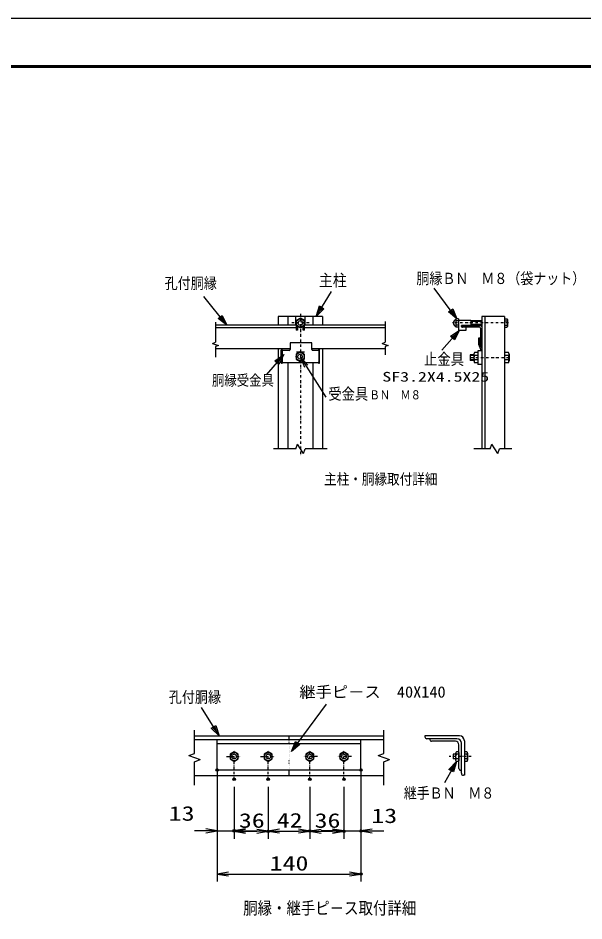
# Model space of a CAD drawing. Units: millimetres, scale not verified. Extents: x -4455 to 4455, y -3150 to 3150.
# Drawn here: x 426 to 2668, y -427 to 3150 of the extents above; entities that cross this region are included whole.
import ezdxf
from ezdxf.enums import TextEntityAlignment as Align

# ---------------------------------------------------------------- set-up
doc = ezdxf.new("R2010")
doc.units = ezdxf.units.MM
doc.header["$LTSCALE"] = 20
doc.header["$PDMODE"] = 32
doc.header["$PDSIZE"] = 10
doc.linetypes.add('USER2', pattern=[1.01, 0.5, -0.25, 0.01, -0.25])
doc.linetypes.add('USER3', pattern=[0.26, 0.01, -0.25])
for name, color, linetype, lineweight in [('0-0_1', 7, 'Continuous', 25), ('0-1_2', 7, 'Continuous', 25), ('0-2_0', 7, 'Continuous', 25), ('0-5_EXTCNT-LMEC0', 4, 'Continuous', 25), ('0-6_WAKU', 7, 'Continuous', 25)]:
    doc.layers.add(name, color=color, linetype=linetype, lineweight=lineweight)
doc.layers.add('0-4_DEFPOINTS', color=7, linetype='Continuous')
doc.styles.add('ＭＳ ゴシック', font='')
doc.styles.get('ＭＳ ゴシック').set_extended_font_data('MS Gothic')

# ---------------------------------------------------------------- blocks, each defined once
blk = doc.blocks.new('C10')
at = {"layer": '0-0_1', "color": 4}
blk.add_line((116624.1, 104388.2), (114811.1, 106684), dxfattribs=at)
blk.add_lwpolyline([(116268.3, 105177.6), (116624.1, 104388.2), (115938.7, 104917.3)], close=True, dxfattribs=at)
blk.add_lwpolyline([(116185.9, 105112.5), (116363.8, 104717.8), (116021.1, 104982.3)], dxfattribs=at)
blk = doc.blocks.new('C11')
at = {"layer": '0-0_1', "color": 4}
blk.add_line((123707.5, 105095.7), (124907.8, 107079.9), dxfattribs=at)
blk.add_lwpolyline([(124322, 105705.7), (123707.5, 105095.7), (123962.6, 105923.1)], close=True, dxfattribs=at)
blk.add_lwpolyline([(124232.1, 105760.1), (123924.9, 105455.1), (124052.5, 105868.8)], dxfattribs=at)
blk = doc.blocks.new('C12')
at = {"layer": '0-0_1', "color": 4}
blk.add_line((135061, 104010.5), (133661.3, 102411.8), dxfattribs=at)
blk.add_lwpolyline([(134349.7, 103516.8), (135061, 104010.5), (134665.7, 103240.2)], close=True, dxfattribs=at)
blk.add_lwpolyline([(134428.7, 103447.7), (134784.4, 103694.5), (134586.7, 103309.3)], dxfattribs=at)
blk = doc.blocks.new('C13')
at = {"layer": '0-0_1', "color": 4}
blk.add_line((134851.1, 104894.6), (133050.8, 107334.7), dxfattribs=at)
blk.add_lwpolyline([(134521.3, 105695.2), (134851.1, 104894.6), (134183.4, 105445.9)], close=True, dxfattribs=at)
blk.add_lwpolyline([(134436.8, 105632.9), (134601.7, 105232.6), (134267.9, 105508.2)], dxfattribs=at)
blk = doc.blocks.new('DARROWS')
at = {"layer": '0-2_0', "color": 2}
blk.add_line((0, 0), (-19.982, 0), dxfattribs=at)
blk.add_lwpolyline([(-20, -3.333), (0, 0), (-20, 3.333)], dxfattribs=at)

msp = doc.modelspace()

# ---------------------------------------------------------------- linework, layer by layer
at = {"layer": '0-0_1'}
for p, q in [((1632.56, 1968.07), (1456.48, 1968.07)), ((1456.48, 1968.07), (1456.48, 1932.7)), ((1495.05, 1968.07), (1495.05, 1932.7)), ((1525.9, 1932.7), (1525.9, 1968.07)), ((1563.15, 1932.7), (1563.15, 1968.07)), ((1594, 1968.07), (1594, 1932.7)), ((1632.56, 1968.07), (1632.56, 1932.7)), ((2353.56, 1968.07), (2263.56, 1968.07)), ((2263.56, 1968.07), (2263.56, 1443.08)), ((2275.56, 1968.07), (2275.56, 1443.08)), ((2353.56, 1968.07), (2353.56, 1443.08)), ((1528.4, 1932.7), (1208.57, 1932.7)), ((1528.4, 1951.2), (1528.4, 1913.81)), ((1528.4, 1932.58), (1544.52, 1923.27)), ((1544.52, 1923.27), (1560.65, 1932.58)), ((1560.65, 1913.81), (1560.65, 1951.2)), ((1880.48, 1932.7), (1560.65, 1932.7)), ((2219.36, 1951.99), (2171.13, 1951.99)), ((2183.19, 1927.88), (2183.19, 1931.9)), ((2219.35, 1931.9), (2183.19, 1931.9)), ((2219.36, 1951.99), (2219.35, 1931.9)), ((1528.4, 1922.91), (1208.57, 1922.91)), ((1533.4, 1913.81), (1528.4, 1913.81)), ((1533.4, 1929.69), (1533.4, 1913.81)), ((1555.65, 1913.81), (1555.65, 1929.69)), ((1560.65, 1913.81), (1555.65, 1913.81)), ((1880.48, 1922.91), (1560.65, 1922.91)), ((2259.54, 1930.89), (2183.19, 1930.89)), ((2254.52, 1924.86), (2186.2, 1924.86)), ((2201.27, 1913.81), (2201.27, 1924.86)), ((2257.53, 1921.85), (2257.53, 1853.53)), ((2249.5, 1881.66), (2249.5, 1858.34)), ((2255.53, 1881.66), (2249.5, 1881.66)), ((2255.53, 1881.66), (2255.52, 1859.56)), ((1503.63, 1840.12), (1208.57, 1840.12)), ((1456.48, 1840.12), (1456.48, 1443.08)), ((1543.57, 1827.13), (1527.45, 1817.82)), ((1559.7, 1817.82), (1543.57, 1827.13)), ((1880.48, 1840.12), (1590.04, 1840.12)), ((1632.56, 1840.12), (1632.56, 1443.08)), ((2246.94, 1824.46), (2234.67, 1824.46)), ((2246.94, 1831.13), (2246.94, 1777.79)), ((2263.56, 1831.13), (2246.94, 1831.13)), ((2249.5, 1858.34), (2260.95, 1831.13)), ((2255.53, 1859.56), (2263.56, 1840.46)), ((2263.56, 1850.52), (2260.55, 1850.52)), ((2368.53, 1824.46), (2353.6, 1824.46)), ((1527.45, 1799.2), (1543.57, 1789.89)), ((1543.57, 1789.89), (1559.7, 1799.2)), ((2217.61, 1815.13), (2217.6, 1793.79)), ((2232.27, 1793.79), (2217.6, 1793.79)), ((2232.27, 1815.13), (2217.61, 1815.13)), ((2232.27, 1818.79), (2232.27, 1790.13)), ((2246.94, 1813.13), (2234.67, 1813.13)), ((2246.94, 1795.79), (2234.67, 1795.79)), ((2368.52, 1813.13), (2353.6, 1813.13)), ((2368.53, 1795.79), (2353.6, 1795.79)), ((2370.93, 1818.8), (2370.93, 1790.12)), ((1495.05, 1785.39), (1495.05, 1443.08)), ((1594, 1785.39), (1594, 1443.08)), ((2246.94, 1784.46), (2234.67, 1784.46)), ((2263.56, 1777.79), (2246.94, 1777.79)), ((2368.57, 1784.46), (2353.6, 1784.46)), ((1124.56, 306.37), (1874.56, 306.37)), ((1124.56, 291.37), (1874.56, 291.37)), ((1214.56, 171.37), (1214.56, 291.37)), ((1499.56, 291.37), (1499.56, 306.37)), ((1784.56, 171.37), (1784.56, 291.37)), ((1214.56, 276.37), (1784.56, 276.37)), ((2159.57, 233.18), (2149.34, 233.18)), ((2172.46, 242.49), (2162.57, 242.49)), ((2172.46, 233.18), (2162.57, 233.18)), ((2204.25, 242.49), (2194.09, 242.49)), ((2204.09, 233.18), (2194.09, 233.18)), ((2207.16, 237.88), (2207.16, 209.94)), ((2159.57, 214.56), (2149.34, 214.56)), ((2172.46, 214.56), (2162.57, 214.56)), ((2172.46, 205.25), (2162.57, 205.25)), ((2204.2, 214.56), (2194.09, 214.56)), ((2204.13, 205.24), (2194.09, 205.24)), ((1124.56, 148.87), (1874.56, 148.87)), ((1214.56, 171.37), (1784.56, 171.37)), ((1214.56, 171.37), (1214.56, 141.37)), ((1499.56, 148.87), (1499.56, 171.37)), ((1784.56, 171.37), (1784.56, 141.37))]:
    msp.add_line(p, q, dxfattribs=at)
at = {"layer": '0-0_1', "color": 4, "linetype": 'USER2'}
for p, q in [((1544.52, 1978.01), (1544.52, 1417.61)), ((1578.76, 1941.89), (1510.81, 1941.89)), ((2368.94, 1941.95), (2145.68, 1941.94)), ((2370.93, 1804.46), (2214.64, 1804.46)), ((1282.06, 133.87), (1282.06, 253.87)), ((1417.06, 133.87), (1417.06, 253.87)), ((1582.06, 133.87), (1582.06, 253.87)), ((1717.06, 133.87), (1717.06, 253.87)), ((1252.06, 223.87), (1312.06, 223.87)), ((1387.06, 223.87), (1447.06, 223.87)), ((1612.06, 223.87), (1552.06, 223.87)), ((1747.06, 223.87), (1687.06, 223.87)), ((2221.29, 223.87), (2134.47, 223.87))]:
    msp.add_line(p, q, dxfattribs=at)
at = {"layer": '0-0_1', "color": 4}
for p, q in [((1208.57, 1944.86), (1208.57, 1880.76)), ((1880.48, 1947.74), (1880.48, 1876.76)), ((1196.82, 1861.22), (1208.57, 1865.5)), ((1868.73, 1861.22), (1880.48, 1865.5)), ((1880.48, 1872.48), (1880.48, 1865.5)), ((1880.48, 1848.4), (1880.48, 1816.14)), ((2232.27, 1812.99), (2217.6, 1812.99)), ((2232.27, 1795.93), (2217.6, 1795.93)), ((1525.9, 1443.08), (1437.86, 1443.08)), ((1525.9, 1443.08), (1532.68, 1461.7)), ((1556.37, 1424.45), (1532.68, 1461.7)), ((1556.37, 1424.45), (1563.15, 1443.08)), ((1651.19, 1443.08), (1563.15, 1443.08)), ((2295.68, 1443.08), (2231.69, 1443.08)), ((2295.68, 1443.08), (2302.45, 1461.7)), ((2326.14, 1424.45), (2302.45, 1461.7)), ((2326.14, 1424.45), (2332.92, 1443.08)), ((2382.25, 1443.08), (2332.92, 1443.08)), ((1509.28, 244.11), (1647.81, 431.49)), ((1222.57, 306.37), (1153.3, 418.84)), ((1124.56, 236.5), (1124.56, 328.87)), ((1874.56, 236.5), (1874.56, 328.87)), ((1102.06, 228.31), (1124.56, 236.5)), ((1102.06, 228.31), (1147.06, 211.93)), ((1852.06, 228.31), (1874.56, 236.5)), ((1852.06, 228.31), (1897.06, 211.93)), ((1124.56, 203.74), (1147.06, 211.93)), ((1124.56, 111.37), (1124.56, 203.74)), ((1874.56, 203.74), (1897.06, 211.93)), ((1874.56, 111.37), (1874.56, 203.74)), ((2162.57, 205.25), (2115.23, 119.99)), ((1214.56, 141.37), (1214.56, -241.13)), ((1214.56, 141.37), (1214.56, -91.13)), ((1784.56, 141.37), (1784.56, -241.13)), ((1784.56, 141.37), (1784.56, -91.13))]:
    msp.add_line(p, q, dxfattribs=at)
at = {"layer": '0-0_1', "color": 4, "linetype": 'USER3'}
msp.add_line((1499.56, 171.37), (1499.56, 291.37), dxfattribs=at)
at = {"layer": '0-0_1'}
for points in [[(1560.65, 1951.2), (1544.52, 1960.52), (1528.4, 1951.2)], [(2171.13, 1925.87), (2171.13, 1913.81), (2201.27, 1913.81)]]:
    msp.add_lwpolyline(points, dxfattribs=at)
at = {"layer": '0-0_1', "color": 4}
for points in [[(1196.82, 1861.22), (1220.31, 1852.67), (1208.57, 1848.4)], [(1868.73, 1861.22), (1892.23, 1852.67), (1880.48, 1848.4)], [(1205.01, 344.88), (1211.55, 324.25), (1196.07, 339.38)], [(1538.47, 274.76), (1521.76, 260.99), (1530.02, 281)], [(2137.59, 171.07), (2152.37, 186.89), (2146.77, 165.98)]]:
    msp.add_lwpolyline(points, dxfattribs=at)
for points in [[(1209.48, 347.64), (1222.57, 306.37), (1191.6, 336.62)], [(1542.69, 271.64), (1509.28, 244.11), (1525.8, 284.12)], [(2133, 173.62), (2162.57, 205.25), (2151.36, 163.43)]]:
    msp.add_lwpolyline(points, close=True, dxfattribs=at)
at = {"layer": '0-0_1'}
for points in [[(1298.18, 233.18), (1282.06, 242.49), (1265.93, 233.18), (1265.93, 214.56), (1282.06, 205.24), (1298.18, 214.56)], [(1433.18, 233.18), (1417.06, 242.49), (1400.93, 233.18), (1400.93, 214.56), (1417.06, 205.24), (1433.18, 214.56)], [(1598.18, 233.18), (1582.06, 242.49), (1565.93, 233.18), (1565.93, 214.56), (1582.06, 205.24), (1598.18, 214.56)], [(1733.18, 233.18), (1717.06, 242.49), (1700.93, 233.18), (1700.93, 214.56), (1717.06, 205.24), (1733.18, 214.56)]]:
    msp.add_lwpolyline(points, close=True, dxfattribs=at)
for centre, radius in [((1544.52, 1941.89), 16.13), ((1544.52, 1941.89), 9.31), ((1543.57, 1808.51), 16.13), ((1543.57, 1808.51), 9.31), ((1282.06, 223.87), 16.13), ((1282.06, 223.87), 9.31), ((1417.06, 223.87), 16.13), ((1417.06, 223.87), 9.31), ((1582.06, 223.87), 16.13), ((1582.06, 223.87), 9.31), ((1717.06, 223.87), 16.13), ((1717.06, 223.87), 9.31)]:
    msp.add_circle(centre, radius, dxfattribs=at)
for centre, radius, start, end in [((2165.97, 1941.68), 15.29, 113.49934, 245.97135), ((2186.2, 1927.88), 3.01, 180.01749, 270), ((2254.52, 1921.85), 3.01, 0, 90), ((2259.54, 1926.87), 4.02, 0, 90), ((2239.98, 1818.81), 7.75, 133.23149, 226.94679), ((2260.55, 1853.5), 3.01, 179.99992, 270), ((2363.22, 1818.81), 7.75, 313.05395, 46.76926), ((2249.22, 1804.41), 16.94, 149.07794, 210.64148), ((2240.47, 1790.09), 8.14, 135.46316, 224.1324), ((2353.98, 1804.41), 16.94, 329.3584, 30.92194), ((2362.73, 1790.09), 8.14, 315.86685, 44.53607), ((2164.79, 277.07), 17.58, 0, 90), ((2174.56, 286.83), 19.54, 0, 90), ((2158.53, 270.81), 13.93, 0, 90), ((2175.57, 223.77), 15.99, 144.11156, 215.34194), ((2164.84, 209.98), 5.21, 116.37906, 244.40222), ((2165.31, 237.92), 5.52, 120.9258, 239.92639), ((2191.15, 223.77), 15.99, 324.65771, 35.88809), ((2201.88, 209.98), 5.21, 295.59689, 63.62006), ((2201.41, 237.92), 5.52, 300.07333, 59.07392)]:
    msp.add_arc(centre, radius, start, end, dxfattribs=at)
at = {"layer": '0-1_2'}
for p, q in [((2159.88, 1955.86), (2161.12, 1958.02)), ((2159.88, 1955.86), (2159.88, 1928.02)), ((2171.13, 1949.98), (2161.01, 1949.98)), ((2171.13, 1958.02), (2161.12, 1958.02)), ((2171.13, 1933.91), (2161.12, 1933.91)), ((2171.13, 1958.02), (2171.13, 1925.87)), ((2171.13, 1949.98), (2171.13, 1933.91)), ((2263.56, 1949.98), (2219.35, 1949.98)), ((2263.56, 1933.91), (2219.35, 1933.91)), ((2353.56, 1958.02), (2353.56, 1925.74)), ((2353.56, 1958.02), (2363.61, 1958.02)), ((2353.56, 1949.95), (2363.61, 1949.95)), ((2353.56, 1933.81), (2363.61, 1933.81)), ((2364.86, 1955.86), (2363.61, 1958.02)), ((2364.86, 1955.86), (2364.86, 1927.9)), ((2159.88, 1928.02), (2161.12, 1925.87)), ((2171.13, 1925.87), (2161.12, 1925.87)), ((2353.56, 1925.74), (2363.61, 1925.74)), ((2364.86, 1927.9), (2363.61, 1925.74)), ((2353.6, 1817.36), (2353.6, 1791.54)), ((2164.79, 294.65), (2045.62, 294.65)), ((2057.92, 294.03), (2057.92, 290.94)), ((2194.09, 286.83), (2194.09, 150.08)), ((2158.53, 284.74), (2064.11, 284.74)), ((2172.46, 176.39), (2172.46, 270.81)), ((2182.37, 157.9), (2182.37, 277.07)), ((2149.34, 233.18), (2149.34, 214.56)), ((2159.57, 237.84), (2159.57, 209.9)), ((2172.47, 239.99), (2172.47, 207.74)), ((2194.09, 239.99), (2194.09, 207.74)), ((2181.75, 170.19), (2178.66, 170.19)), ((2194.09, 150.08), (2190.18, 150.08))]:
    msp.add_line(p, q, dxfattribs=at)
at = {"layer": '0-1_2', "color": 4}
for p, q in [((2263.56, 1948.38), (2219.35, 1948.38)), ((2263.56, 1935.51), (2219.35, 1935.52))]:
    msp.add_line(p, q, dxfattribs=at)
at = {"layer": '0-1_2'}
msp.add_lwpolyline([(2174.56, 306.37), (2037.8, 306.37), (2037.8, 302.46)], dxfattribs=at)
for centre, radius, start, end in [((2174.41, 1955.86), 14.61, 179.99992, 203.62862), ((2174.41, 1928.02), 14.53, 156.03488, 179.99992), ((2188.87, 1942.19), 28.93, 164.30701, 196.61107), ((2338.24, 1941.88), 26.62, 342.35559, 17.65405), ((2350.27, 1955.86), 14.59, 336.1131, 0), ((2350.27, 1927.9), 14.59, 0, 23.88546), ((2045.62, 302.46), 7.81, 179.99992, 270), ((2064.11, 290.94), 6.19, 179.99992, 270), ((2178.66, 176.39), 6.19, 179.99992, 270), ((2190.18, 157.9), 7.81, 179.99992, 270)]:
    msp.add_arc(centre, radius, start, end, dxfattribs=at)
at = {"layer": '0-2_0'}
for p, q in [((1503.63, 1863.45), (1503.63, 1836.33)), ((1468.61, 1784.25), (1468.61, 1834.65)), ((1471.34, 1836.65), (1470.61, 1836.65)), ((1470.61, 1836.65), (1471.34, 1836.65)), ((1471.81, 1831.33), (1471.81, 1787.39)), ((1473.34, 1833.33), (1473.34, 1834.65)), ((1500.63, 1833.33), (1473.81, 1833.33)), ((1528.79, 1827.88), (1560.6, 1827.88)), ((1528.79, 1827.88), (1528.79, 1827.83)), ((1528.79, 1827.83), (1560.6, 1827.83)), ((1560.6, 1827.88), (1560.6, 1827.83)), ((1615.68, 1833.33), (1593.04, 1833.33)), ((1615.68, 1833.28), (1615.68, 1833.33)), ((1615.71, 1833.33), (1615.71, 1834.65)), ((1617.23, 1831.33), (1617.23, 1787.39)), ((1618.44, 1836.65), (1617.71, 1836.65)), ((1617.71, 1836.65), (1618.44, 1836.65)), ((1620.44, 1784.25), (1620.44, 1834.65)), ((1527.45, 1817.82), (1527.45, 1799.2)), ((1559.7, 1817.82), (1559.7, 1799.2)), ((1470.59, 1782.54), (1471.34, 1782.54)), ((1473.34, 1784.54), (1473.34, 1785.39)), ((1615.71, 1784.54), (1615.71, 1785.39)), ((1618.46, 1782.54), (1617.71, 1782.54))]:
    msp.add_line(p, q, dxfattribs=at)
at = {"layer": '0-2_0', "color": 1}
for p, q in [((1214.56, 141.37), (1214.56, -100.14)), ((1214.56, 141.37), (1214.56, -271.13)), ((1784.56, 141.37), (1784.56, -100.36)), ((1784.56, 141.37), (1784.56, -271.13)), ((1282.06, 103.87), (1282.06, -100.14)), ((1282.06, 103.87), (1282.06, -101.71)), ((1417.06, 103.87), (1417.06, -101.71)), ((1417.06, 103.87), (1417.06, -100.71)), ((1582.06, 103.87), (1582.06, -100.71)), ((1582.06, 103.87), (1582.06, -101.71)), ((1717.06, 103.87), (1717.06, -101.71)), ((1717.06, 103.87), (1717.06, -100.36))]:
    msp.add_line(p, q, dxfattribs=at)
at = {"layer": '0-2_0', "color": 2}
for p, q in [((1169.56, -70.14), (1124.56, -70.14)), ((1214.56, -70.14), (1282.06, -70.14)), ((1327.06, -70.14), (1372.06, -70.14)), ((1462.06, -70.71), (1537.06, -70.71)), ((1672.06, -70.36), (1627.06, -70.36)), ((1717.06, -70.36), (1784.56, -70.36)), ((1829.56, -70.36), (1874.56, -70.36)), ((1327.06, -71.71), (1372.06, -71.71)), ((1627.06, -71.71), (1672.06, -71.71)), ((1259.56, -241.13), (1739.56, -241.13))]:
    msp.add_line(p, q, dxfattribs=at)
at = {"layer": '0-2_0'}
for points in [[(1590.04, 1836.33), (1590.04, 1863.45), (1503.63, 1863.45)], [(1473.81, 1785.39), (1615.68, 1785.39), (1615.68, 1785.44)]]:
    msp.add_lwpolyline(points, dxfattribs=at)
for centre, radius, start, end in [((1470.61, 1834.65), 2, 90, 180), ((1471.34, 1834.65), 2, 0, 90), ((1473.81, 1831.33), 2, 90, 180), ((1500.63, 1836.33), 3, 270, 0), ((1593.04, 1836.33), 3, 180, 270), ((1615.23, 1831.33), 2, 0, 90), ((1617.71, 1834.65), 2, 90, 180), ((1618.44, 1834.65), 2, 0, 90), ((1470.59, 1784.54), 2, 188.18645, 270), ((1471.34, 1784.54), 2, 270, 0), ((1473.81, 1787.39), 2, 180, 270), ((1615.23, 1787.39), 2, 270, 0), ((1617.71, 1784.54), 2, 180, 270), ((1618.46, 1784.54), 2, 270, 351.81355)]:
    msp.add_arc(centre, radius, start, end, dxfattribs=at)
at = {"layer": '0-4_DEFPOINTS'}
for p in [(1214.56, 171.37), (1784.56, 171.37), (1282.06, 133.87), (1417.06, 133.87), (1582.06, 133.87), (1717.06, 133.87), (1282.06, -70.14), (1417.06, -71.71), (1582.06, -70.71), (1717.06, -71.71), (1784.56, -70.36), (1784.56, -241.13)]:
    msp.add_point(p, dxfattribs=at)
at = {"layer": '0-5_EXTCNT-LMEC0'}
for p, q in [((1208.57, 1880.76), (1208.57, 1865.5)), ((1880.48, 1876.76), (1880.48, 1872.48)), ((1208.57, 1848.4), (1208.57, 1806.7))]:
    msp.add_line(p, q, dxfattribs=at)
at = {"layer": '0-5_EXTCNT-LMEC0', "color": 2}
msp.add_line((1567.64, 1770.49), (1645.46, 1647.56), dxfattribs=at)
at = {"layer": '0-6_WAKU', "color": 3}
msp.add_lwpolyline([(-4455, 3150), (4455, 3150), (4455, -3150), (-4455, -3150)], close=True, dxfattribs=at)
at = {"layer": '0-6_WAKU'}
for points in [[(-4155, 2962.5), (4155, 2962.5), (4155, -2962.5), (-4155, -2962.5)], [(-4153.13, 2960.62), (4153.12, 2960.62), (4153.12, -2960.63), (-4153.13, -2960.63)], [(-4151.25, 2958.75), (4151.25, 2958.75), (4151.25, -2958.75), (-4151.25, -2958.75)], [(-4149.38, 2956.87), (4149.37, 2956.87), (4149.37, -2956.88), (-4149.38, -2956.88)], [(-4147.5, 2955), (4147.5, 2955), (4147.5, -2955), (-4147.5, -2955)]]:
    msp.add_lwpolyline(points, close=True, dxfattribs=at)

# ---------------------------------------------------------------- block references
at = {"layer": '0-2_0'}
for name, p, xscale, yscale in [('C13', (-4578.12, -3286.71), 0.05, 0.05), ('C10', (-4578.12, -3286.71), 0.05, 0.05), ('C11', (-4578.12, -3286.71), 0.05, 0.05), ('C12', (-4578.12, -3286.71), 0.05, 0.05), ('C12', (-5274.14, -3384.04), 0.05, 0.05), ('DARROWS', (1214.56, -70.14), 2.25, 2.25), ('DARROWS', (1417.06, -71.71), 2.25, 2.25), ('DARROWS', (1582.06, -70.71), 2.25, 2.25), ('DARROWS', (1717.06, -70.36), 2.25, 2.25), ('DARROWS', (1717.06, -71.71), 2.25, 2.25), ('DARROWS', (1784.56, -241.13), 2.25, 2.25)]:
    msp.add_blockref(name, p, dxfattribs=dict(at, xscale=xscale, yscale=yscale))
at = {"layer": '0-2_0', "xscale": 2.25, "yscale": 2.25, "rotation": 180}
for p in [(1282.06, -70.14), (1282.06, -71.71), (1417.06, -70.71), (1582.06, -71.71), (1784.56, -70.36), (1214.56, -241.13)]:
    msp.add_blockref('DARROWS', p, dxfattribs=at)
at = {"layer": '0-5_EXTCNT-LMEC0', "xscale": 2.25, "yscale": 2.25, "rotation": 122.33519}
msp.add_blockref('DARROWS', (1543.57, 1808.51), dxfattribs=at)

# ---------------------------------------------------------------- texts
at = {"layer": '0-0_1', "color": 4, "style": 'ＭＳ ゴシック'}
for s, height, width, p in [('胴縁ＢＮ\u3000Ｍ８（袋ナット）', 44.37, 0.85, (2004.21, 2083.06)), ('孔付胴縁', 44.57, 0.85, (1006.86, 2063.85)), ('主柱', 47.36, 0.85, (1618.22, 2073.18)), ('止金具', 45.45, 0.85, (2034.7, 1762.38)), ('胴縁受金具', 42.29, 0.85, (1194.37, 1681.12)), ('受金具', 45.45, 0.85, (1655.17, 1624.57)), ('ＢＮ\u3000Ｍ８', 35.18, 0.85, (1818.21, 1628.8)), ('主柱・胴縁取付詳細', 43.02, 0.85, (1638.39, 1289.03)), ('継手ピ－ス\u300040X140', 44.97, 1.05, (1540.57, 444.11)), ('孔付胴縁', 44.59, 0.85, (1023.47, 424.36)), ('継手ＢＮ\u3000Ｍ８', 44.13, 0.85, (1954.28, 44.38)), ('胴縁・継手ピ－ス取付詳細', 49.26, 0.85, (1318.06, -415.6))]:
    msp.add_text(s, height=height, dxfattribs=dict(at, width=width)).set_placement(p, align=Align.BOTTOM_LEFT)
at = {"layer": '0-2_0', "color": 3, "style": 'ＭＳ ゴシック', "width": 1.3}
for s, p in [('13', (1023.29, -47.29)), ('42', (1450.98, -74.31)), ('13', (1825.76, -56.43)), ('36', (1300.98, -75.31)), ('36', (1600.98, -75.31)), ('140', (1423.06, -244.73))]:
    msp.add_text(s, height=57.77, dxfattribs=at).set_placement(p, align=Align.BOTTOM_LEFT)
at = {"layer": '0-5_EXTCNT-LMEC0', "style": 'ＭＳ ゴシック', "width": 1.35}
msp.add_text('SF3.2X4.5X25', height=38.42, dxfattribs=at).set_placement((1869.26, 1698.14), align=Align.BOTTOM_LEFT)

doc.saveas('drawing.dxf')
